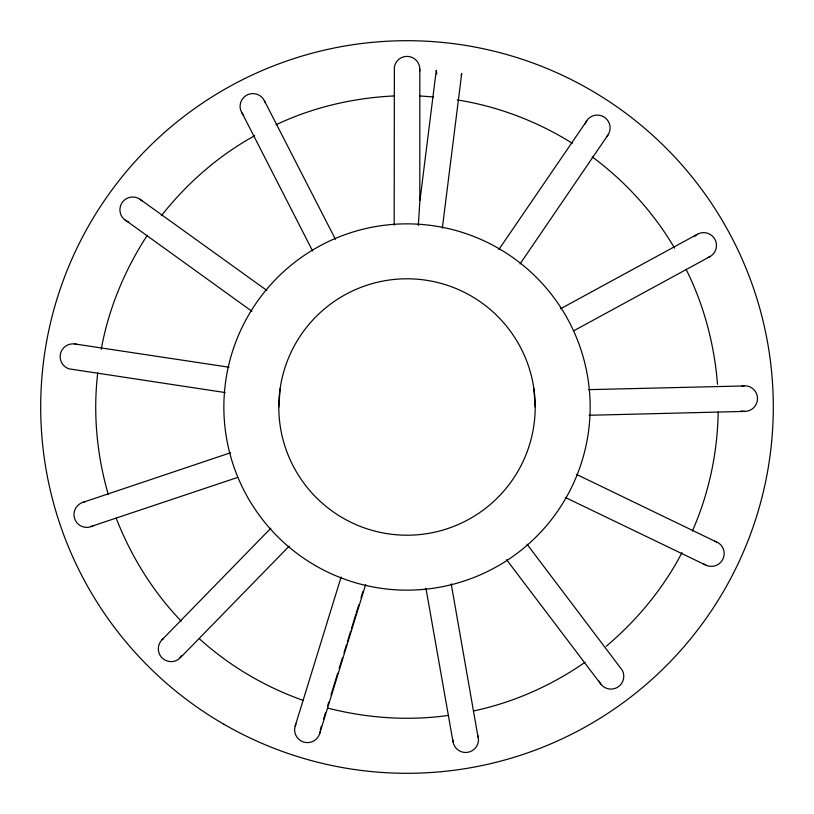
<?xml version="1.0" encoding="UTF-8"?>
<svg xmlns="http://www.w3.org/2000/svg" width="814" height="814" viewBox="0 0 814 814"><rect width="100%" height="100%" fill="white"/><g stroke="black" fill="none" stroke-linecap="round" stroke-linejoin="round"><path stroke-width="1.22" d="M718.172 412.047C717.551 452.879 708.862 493.64 692.378 531.013M418.335 225.458L419.821 201.587L436.284 70.228L436.742 73.972M278.795 407L280.097 388.756M419.637 71.347L419.821 69.2A12.821 12.821 0 0 0 408.079 56.431A12.821 12.821 0 0 0 394.363 67.063L394.18 225.142M97.721 372.965C92.949 413.553 96.876 455.036 108.211 494.261M442.338 228.144L461.721 73.423L461.121 75.448M341.147 577.004L295.187 726.007A12.821 12.821 0 0 0 303.653 742.042A12.821 12.821 0 0 0 319.688 733.567L319.973 731.674M101.262 349.247C108.577 308.598 124.827 269.77 147.334 235.205M320.258 729.792L321.367 726.18M323.585 718.976L325.447 712.962M327.666 705.758L328.775 702.146M331.003 694.942L337.678 673.31M339.153 668.508L342.491 657.692M343.976 652.879L346.571 644.474M347.313 642.063L350.651 631.247M351.394 628.846L355.84 614.428M356.206 613.227L358.801 604.812M361.029 597.608L362.881 591.595M319.688 733.567L365.649 584.564M295.187 726.007L295.991 724.012M681.979 552.645C663.318 588.532 637.036 620.248 606.165 646.326M270.838 528.235L161.966 639.865A12.821 12.821 0 0 0 161.447 657.213A12.821 12.821 0 0 0 178.693 659.177L181.573 655.596M498.85 249.522L588.054 119.007A12.821 12.821 0 0 1 605.372 117.949A12.821 12.821 0 0 1 607.875 135.124L520.034 263.96M606.522 136.793L607.875 135.124M161.376 215.741C186.874 183.323 218.549 155.586 254.721 135.663M180.321 657.773L289.194 546.143M161.966 639.865L163.583 638.461M585.001 662.311C551.495 685.632 513.39 702.523 473.422 710.978M560.581 308.76L697.527 234.188M573.951 330.688L709.788 256.705A12.821 12.821 0 0 0 713.878 237.708A12.821 12.821 0 0 0 694.495 236.487M276.078 124.735C313.014 107.245 353.591 97.812 394.373 95.94M707.824 257.57L709.788 256.705M237.505 477.472L88.787 527.248A12.821 12.821 0 0 1 74.339 517.633A12.821 12.821 0 0 1 82.713 502.431L230.525 452.767M82.713 502.431L84.798 501.923M448.555 715.384C408.496 721.082 367.409 718.162 328.246 708.231M588.481 389.652L746.519 385.887A12.821 12.821 0 0 1 757.488 399.338A12.821 12.821 0 0 1 745.014 411.396L589.122 415.282M745.014 411.396L744.688 411.396A12.821 12.821 0 0 1 741.106 410.887M419.627 95.94L433.496 96.958M457.305 99.908C498.056 106.4 537.413 121.408 572.354 143.325M225.264 392.572L68.976 368.834A12.821 12.821 0 0 1 60.501 353.683A12.821 12.821 0 0 1 74.888 343.976L229.08 367.216M74.888 343.976L76.984 344.475M302.93 700.325C264.865 686.782 229.294 665.923 199.369 638.736M576.414 474.359L718.762 543.101A12.821 12.821 0 0 1 722.384 560.073A12.821 12.821 0 0 1 705.779 565.12L565.292 497.456M703.927 564.021L705.779 565.12M251.862 311.253L123.616 218.824A12.821 12.821 0 0 1 122.985 201.485A12.821 12.821 0 0 1 140.212 199.399L266.829 290.435M592.165 156.868C625.356 181.369 653.662 212.556 674.572 248.148M140.212 199.399L141.85 200.804M181.247 621.143C152.879 591.707 131.054 556.247 116.188 518.223M527.024 544.23L622.334 670.339A12.821 12.821 0 0 1 616.401 687.881A12.821 12.821 0 0 1 599.135 681.206M506.593 559.706L600.742 684.004M686.029 269.22C703.978 305.006 714.326 344.414 717.521 384.269M312.627 251.017L240.669 110.266A12.821 12.821 0 0 1 248.026 94.546A12.821 12.821 0 0 1 264.306 100.56L335.439 239.316M264.306 100.56L265.12 102.544M451.21 583.872L478.479 739.58A12.821 12.821 0 0 1 465.7 752.482A12.821 12.821 0 0 1 452.838 739.661M425.956 588.329L453.032 741.89M533.903 388.756L535.205 407A128.205 128.205 0 0 1 342.898 518.03A128.205 128.205 0 0 1 342.898 295.97A128.205 128.205 0 0 1 535.205 407M419.821 69.2L419.821 200.336M742.002 386.039A12.821 12.821 0 0 1 744.372 385.765M714.539 541.147A12.821 12.821 0 0 1 716.91 542.012M585.042 124.115A12.821 12.821 0 0 1 586.691 120.675M477.706 735.296A12.821 12.821 0 0 1 478.286 737.433M243.712 115.344A12.821 12.821 0 0 1 241.483 112.251M128.632 221.968A12.821 12.821 0 0 1 125.244 220.228M93.183 525.702A12.821 12.821 0 0 1 90.873 526.739M223.85 724.226A366.3 366.3 0 0 0 773.3 407A366.3 366.3 0 0 0 223.85 89.774A366.3 366.3 0 0 0 223.85 724.226M315.425 565.608A183.15 183.15 0 0 0 590.15 407A183.15 183.15 0 0 0 315.425 248.392A183.15 183.15 0 0 0 315.425 565.608"/></g></svg>
